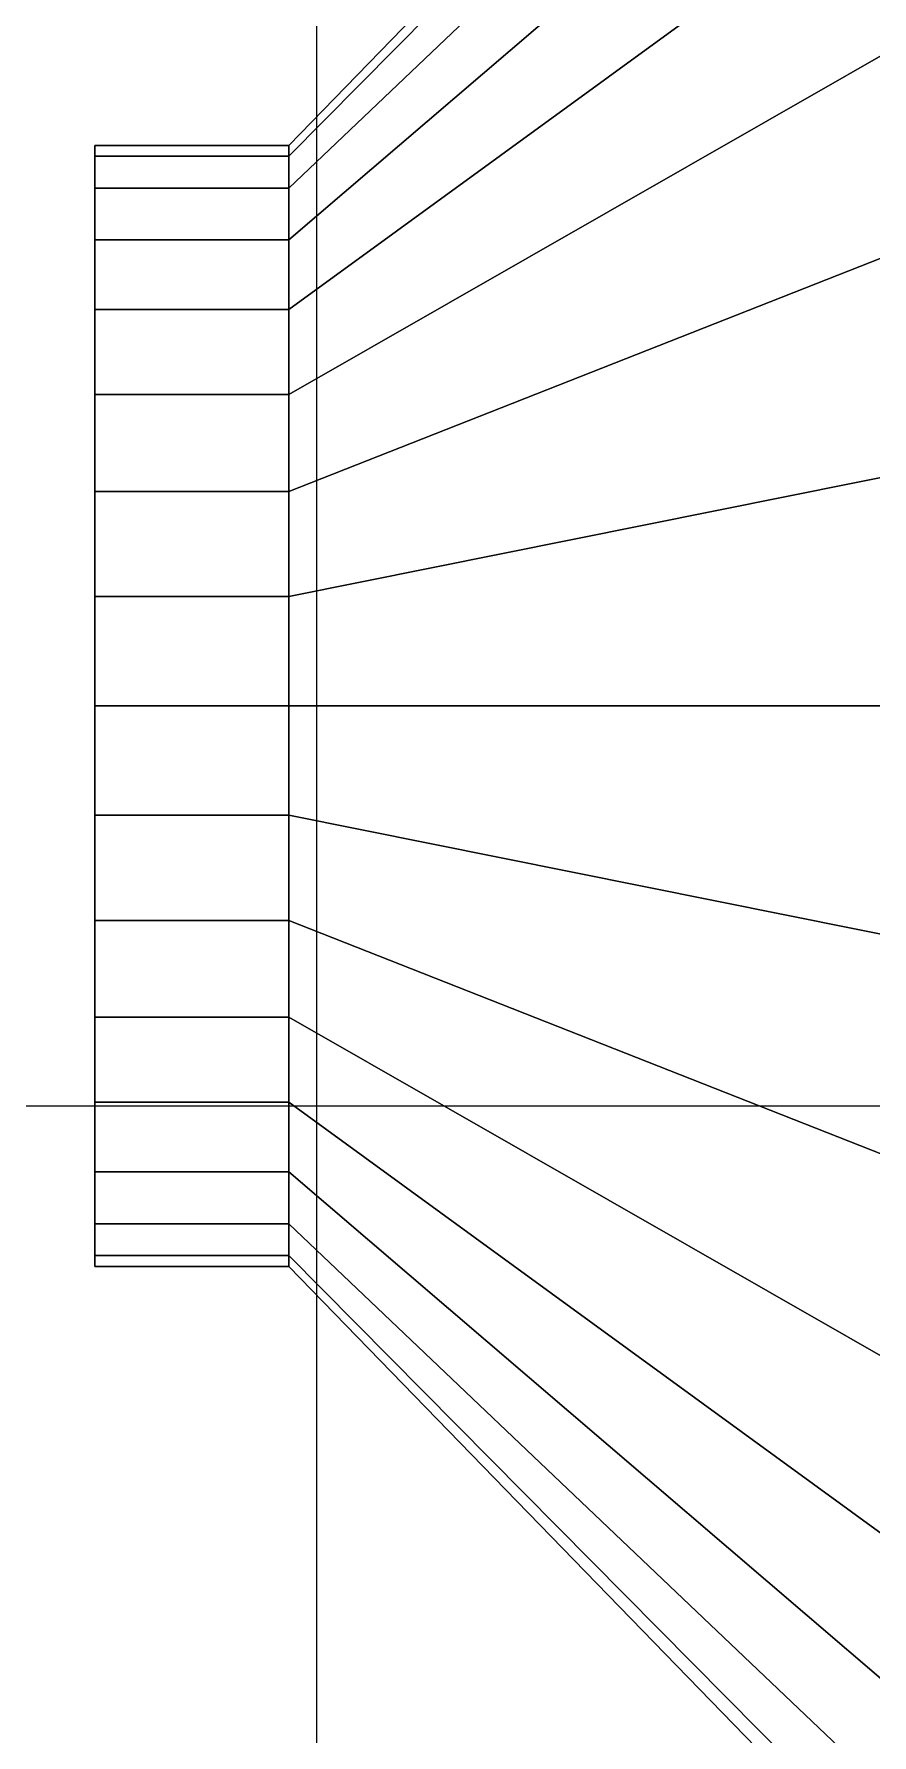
# Model space of a CAD drawing. Header units: millimetres. Extents: x -92759 to 184353, y -15225 to 86714.
# Drawn here: x 56537.3 to 56649.5, y 76841 to 77068.6 of the extents above; entities that cross this region are included whole.
import ezdxf

# ---------------------------------------------------------------- set-up
doc = ezdxf.new("R2010")
doc.units = ezdxf.units.MM
for name, color, linetype in [('0-1', 9, 'Continuous'), ('A-_FLORPATT_H-1', 9, 'Continuous'), ('M-ACMV-EAF', 86, 'Continuous')]:
    doc.layers.add(name, color=color, linetype=linetype)
doc.layers.add('M-ACMV_FAF', color=86, linetype='Continuous', lineweight=9)
doc.layers.add('M-ACMV_FCU-1', color=86, linetype='Continuous', lineweight=9)

# ---------------------------------------------------------------- blocks, each defined once
blk = doc.blocks.new('A$C3019c3af')
at = {"layer": 'A-_FLORPATT_H-1'}
h = blk.add_hatch(dxfattribs=at)
h.set_pattern_fill('FP_22', color=256, style=0, pattern_type=2)
h.set_pattern_definition([(270, (-26525, 44525), (300, 2e-14), []), (0, (-26525, 44525), (0, 300), [])])
h.paths.add_polyline_path([(-26358.66, 43675), (-24975, 43675), (-24975, 46375), (-27275, 46375), (-27275, 45975), (-27725, 45975), (-27725, 43827), (-26689, 43827), (-26689, 43782), (-27725, 43782), (-27725, 43675), (-27314.84, 43675)])
blk = doc.blocks.new('A$C1d36b151')
at = {"layer": 'M-ACMV-EAF', "lineweight": 5, "invisible_edges": 14}
for points in [[(0, 57.41, 51.69), (0, 58.66, 64.38), (0, 68.66, 64.38), (0, 67.22, 49.74)], [(0, 58.66, 64.38), (0, 57.41, 77.06), (0, 67.22, 79.01), (0, 68.66, 64.38)], [(0, 53.71, 39.5), (0, 57.41, 51.69), (0, 67.22, 49.74), (0, 62.95, 35.67)], [(0, 57.41, 77.06), (0, 53.71, 89.25), (0, 62.95, 93.08), (0, 67.22, 79.01)], [(0, 47.71, 28.26), (0, 53.71, 39.5), (0, 62.95, 35.67), (0, 56.02, 22.71)], [(0, 53.71, 89.25), (0, 47.71, 100.49), (0, 56.02, 106.04), (0, 62.95, 93.08)], [(0, 39.62, 18.41), (0, 47.71, 28.26), (0, 56.02, 22.71), (0, 46.69, 11.34)], [(0, 47.71, 100.49), (0, 39.62, 110.34), (0, 46.69, 117.41), (0, 56.02, 106.04)], [(0, 29.77, 10.33), (0, 39.62, 18.41), (0, 46.69, 11.34), (0, 35.33, 2.02)], [(0, 39.62, 110.34), (0, 29.77, 118.42), (0, 35.33, 126.74), (0, 46.69, 117.41)], [(0, 18.53, 4.32), (0, 29.77, 10.33), (0, 35.33, 2.02), (0, 22.36, -4.92)], [(0, 29.77, 118.42), (0, 18.53, 124.43), (0, 22.36, 133.67), (0, 35.33, 126.74)], [(0, 6.34, 0.62), (0, 18.53, 4.32), (0, 22.36, -4.92), (0, 8.29, -9.18)], [(0, 18.53, 124.43), (0, 6.34, 128.13), (0, 8.29, 137.93), (0, 22.36, 133.67)], [(0, -6.34, -0.62), (0, 6.34, 0.62), (0, 8.29, -9.18), (0, -6.34, -10.62)], [(0, 6.34, 128.13), (0, -6.34, 129.38), (0, -6.34, 139.38), (0, 8.29, 137.93)], [(0, -6.34, 129.38), (0, -19.02, 128.13), (0, -20.97, 137.93), (0, -6.34, 139.38)], [(0, -19.02, 0.62), (0, -6.34, -0.62), (0, -6.34, -10.62), (0, -20.97, -9.18)], [(0, -19.02, 128.13), (0, -31.21, 124.43), (0, -35.04, 133.67), (0, -20.97, 137.93)], [(0, -31.21, 4.32), (0, -19.02, 0.62), (0, -20.97, -9.18), (0, -35.04, -4.92)], [(0, -31.21, 124.43), (0, -42.45, 118.42), (0, -48.01, 126.74), (0, -35.04, 133.67)], [(0, -42.45, 10.33), (0, -31.21, 4.32), (0, -35.04, -4.92), (0, -48.01, 2.02)], [(0, -42.45, 118.42), (0, -52.3, 110.34), (0, -59.37, 117.41), (0, -48.01, 126.74)], [(0, -52.3, 18.41), (0, -42.45, 10.33), (0, -48.01, 2.02), (0, -59.37, 11.34)], [(0, -52.3, 110.34), (0, -60.39, 100.49), (0, -68.7, 106.04), (0, -59.37, 117.41)], [(0, -60.39, 28.26), (0, -52.3, 18.41), (0, -59.37, 11.34), (0, -68.7, 22.71)], [(0, -60.39, 100.49), (0, -66.39, 89.25), (0, -75.63, 93.08), (0, -68.7, 106.04)], [(0, -66.39, 39.5), (0, -60.39, 28.26), (0, -68.7, 22.71), (0, -75.63, 35.67)], [(0, -66.39, 89.25), (0, -70.09, 77.06), (0, -79.9, 79.01), (0, -75.63, 93.08)], [(0, -70.09, 51.69), (0, -66.39, 39.5), (0, -75.63, 35.67), (0, -79.9, 49.74)], [(0, -70.09, 77.06), (0, -71.34, 64.38), (0, -81.34, 64.38), (0, -79.9, 79.01)], [(0, -71.34, 64.38), (0, -70.09, 51.69), (0, -79.9, 49.74), (0, -81.34, 64.38)]]:
    blk.add_3dface(points, dxfattribs=at)
at = {"layer": 'M-ACMV-EAF', "lineweight": 5}
mesh = blk.add_polymesh((2, 32), dxfattribs=dict(at, n_close=True))
for k, corner in enumerate([(-111.5, -6.34, 227.38), (-111.5, -38.14, 224.24), (-111.5, -68.72, 214.97), (-111.5, -96.9, 199.91), (-111.5, -121.6, 179.63), (-111.5, -141.87, 154.93), (-111.5, -156.93, 126.75), (-111.5, -166.21, 96.18), (-111.5, -169.34, 64.38), (-111.5, -166.21, 32.58), (-111.5, -156.93, 2), (-111.5, -141.87, -26.18), (-111.5, -121.6, -50.88), (-111.5, -96.9, -71.15), (-111.5, -68.72, -86.22), (-111.5, -38.14, -95.49), (-111.5, -6.34, -98.62), (-111.5, 25.46, -95.49), (-111.5, 56.04, -86.22), (-111.5, 84.22, -71.15), (-111.5, 108.92, -50.88), (-111.5, 129.19, -26.18), (-111.5, 144.25, 2), (-111.5, 153.53, 32.58), (-111.5, 156.66, 64.38), (-111.5, 153.53, 96.18), (-111.5, 144.25, 126.75), (-111.5, 129.19, 154.93), (-111.5, 108.92, 179.63), (-111.5, 84.22, 199.91), (-111.5, 56.04, 214.97), (-111.5, 25.46, 224.24), (-26, -6.34, 139.38), (-26, -20.97, 137.93), (-26, -35.04, 133.67), (-26, -48.01, 126.74), (-26, -59.37, 117.41), (-26, -68.7, 106.04), (-26, -75.63, 93.08), (-26, -79.9, 79.01), (-26, -81.34, 64.38), (-26, -79.9, 49.74), (-26, -75.63, 35.67), (-26, -68.7, 22.71), (-26, -59.37, 11.34), (-26, -48.01, 2.02), (-26, -35.04, -4.92), (-26, -20.97, -9.18), (-26, -6.34, -10.62), (-26, 8.29, -9.18), (-26, 22.36, -4.92), (-26, 35.33, 2.02), (-26, 46.69, 11.34), (-26, 56.02, 22.71), (-26, 62.95, 35.67), (-26, 67.22, 49.74), (-26, 68.66, 64.38), (-26, 67.22, 79.01), (-26, 62.95, 93.08), (-26, 56.02, 106.04), (-26, 46.69, 117.41), (-26, 35.33, 126.74), (-26, 22.36, 133.67), (-26, 8.29, 137.93)]):
    mesh.set_mesh_vertex(divmod(k, 32), corner)
mesh = blk.add_polymesh((2, 32), dxfattribs=dict(at, n_close=True))
for k, corner in enumerate([(-26, -6.34, 139.38), (-26, -20.97, 137.93), (-26, -35.04, 133.67), (-26, -48.01, 126.74), (-26, -59.37, 117.41), (-26, -68.7, 106.04), (-26, -75.63, 93.08), (-26, -79.9, 79.01), (-26, -81.34, 64.38), (-26, -79.9, 49.74), (-26, -75.63, 35.67), (-26, -68.7, 22.71), (-26, -59.37, 11.34), (-26, -48.01, 2.02), (-26, -35.04, -4.92), (-26, -20.97, -9.18), (-26, -6.34, -10.62), (-26, 8.29, -9.18), (-26, 22.36, -4.92), (-26, 35.33, 2.02), (-26, 46.69, 11.34), (-26, 56.02, 22.71), (-26, 62.95, 35.67), (-26, 67.22, 49.74), (-26, 68.66, 64.38), (-26, 67.22, 79.01), (-26, 62.95, 93.08), (-26, 56.02, 106.04), (-26, 46.69, 117.41), (-26, 35.33, 126.74), (-26, 22.36, 133.67), (-26, 8.29, 137.93), (0, -6.34, 139.38), (0, -20.97, 137.93), (0, -35.04, 133.67), (0, -48.01, 126.74), (0, -59.37, 117.41), (0, -68.7, 106.04), (0, -75.63, 93.08), (0, -79.9, 79.01), (0, -81.34, 64.38), (0, -79.9, 49.74), (0, -75.63, 35.67), (0, -68.7, 22.71), (0, -59.37, 11.34), (0, -48.01, 2.02), (0, -35.04, -4.92), (0, -20.97, -9.18), (0, -6.34, -10.62), (0, 8.29, -9.18), (0, 22.36, -4.92), (0, 35.33, 2.02), (0, 46.69, 11.34), (0, 56.02, 22.71), (0, 62.95, 35.67), (0, 67.22, 49.74), (0, 68.66, 64.38), (0, 67.22, 79.01), (0, 62.95, 93.08), (0, 56.02, 106.04), (0, 46.69, 117.41), (0, 35.33, 126.74), (0, 22.36, 133.67), (0, 8.29, 137.93)]):
    mesh.set_mesh_vertex(divmod(k, 32), corner)
blk = doc.blocks.new('ACMV_B8_L2')
at = {"layer": 'M-ACMV_FAF', "lineweight": 5, "rotation": 180}
blk.add_blockref('A$C1d36b151', (117209.02, -28743.52), dxfattribs=at)

msp = doc.modelspace()

# ---------------------------------------------------------------- block references
at = {"layer": '0-1'}
msp.add_blockref('A$C3019c3af', (82701.06, 32741.24), dxfattribs=at)
at = {"layer": 'M-ACMV_FCU-1'}
msp.add_blockref('ACMV_B8_L2', (-60663.56, 105715.91), dxfattribs=at)

doc.saveas('drawing.dxf')
